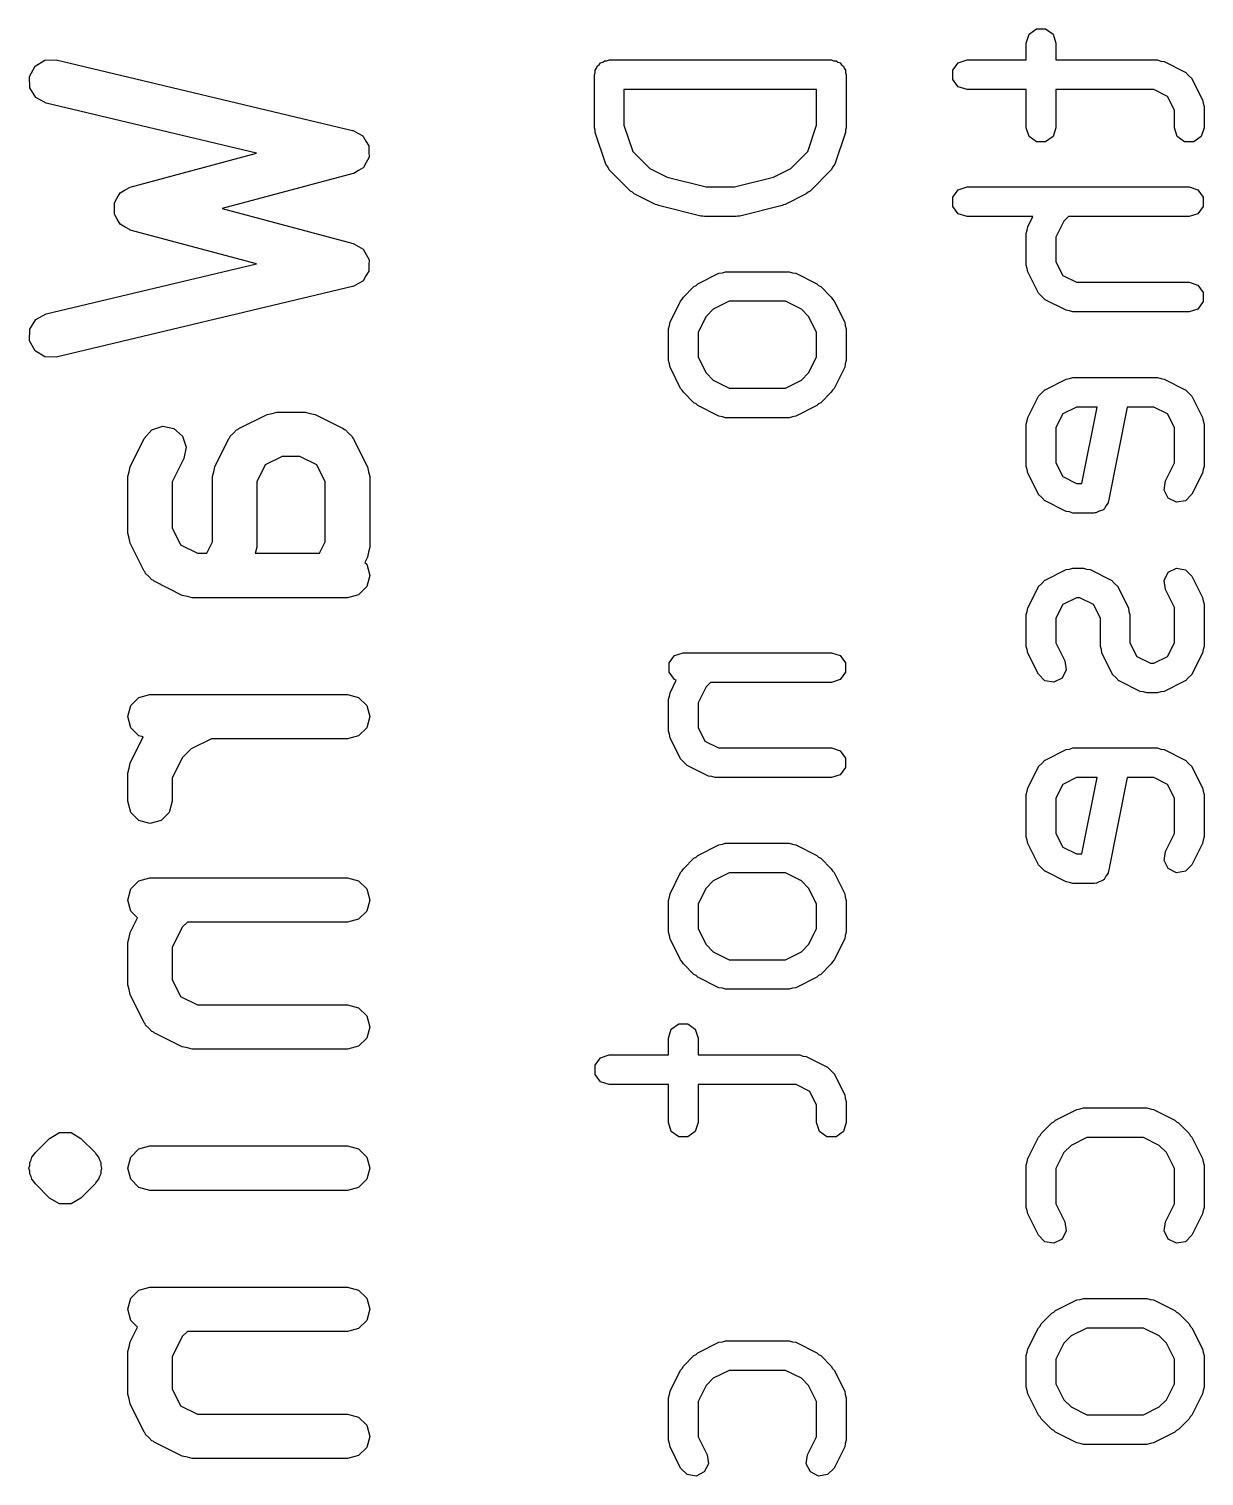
# Model space of a CAD drawing. Extents: x 0.08 to 3.92, y 0.14 to 2.92.
# Drawn here: x 3.1793 to 3.4916, y 2.155 to 2.5395 of the extents above; entities that cross this region are included whole.
import ezdxf

# ---------------------------------------------------------------- set-up
doc = ezdxf.new("R2010")
doc.units = 0
doc.header["$MEASUREMENT"] = 0
doc.layers.add('BLACK', color=7, linetype='CONTINUOUS')

msp = doc.modelspace()

# ---------------------------------------------------------------- linework, layer by layer
at = {"layer": 'BLACK', "linetype": 'CONTINUOUS'}
for p, q in [((3.44433, 2.53571), (3.44509, 2.53803)), ((3.44509, 2.53803), (3.44705, 2.53946)), ((3.44705, 2.53946), (3.44949, 2.53946)), ((3.44949, 2.53946), (3.45146, 2.53803)), ((3.45146, 2.53803), (3.45221, 2.53571)), ((3.44433, 2.53121), (3.44433, 2.53571)), ((3.45221, 2.53571), (3.45221, 2.53121)), ((3.18094, 2.52955), (3.18354, 2.53116)), ((3.18354, 2.53116), (3.18659, 2.53124)), ((3.18659, 2.53124), (3.26533, 2.51249)), ((3.33032, 2.52959), (3.33083, 2.52996)), ((3.33083, 2.52996), (3.33119, 2.53046)), ((3.33119, 2.53046), (3.33179, 2.53066)), ((3.33179, 2.53066), (3.33229, 2.53102)), ((3.33229, 2.53102), (3.33291, 2.53102)), ((3.33291, 2.53102), (3.33351, 2.53121)), ((3.33351, 2.53121), (3.39256, 2.53121)), ((3.39256, 2.53121), (3.39315, 2.53102)), ((3.39315, 2.53102), (3.39378, 2.53102)), ((3.39378, 2.53102), (3.39428, 2.53066)), ((3.39428, 2.53066), (3.39488, 2.53046)), ((3.39488, 2.53046), (3.39524, 2.52996)), ((3.39524, 2.52996), (3.39575, 2.52959)), ((3.42484, 2.52849), (3.42627, 2.53046)), ((3.42627, 2.53046), (3.42859, 2.53121)), ((3.42859, 2.53121), (3.44433, 2.53121)), ((3.45221, 2.53121), (3.4792, 2.53121)), ((3.4792, 2.53121), (3.48007, 2.53093)), ((3.48007, 2.53093), (3.48096, 2.5308)), ((3.48096, 2.5308), (3.48659, 2.52799)), ((3.17948, 2.52686), (3.18094, 2.52955)), ((3.17957, 2.52381), (3.17948, 2.52686)), ((3.32957, 2.52728), (3.32976, 2.52787)), ((3.32957, 2.51322), (3.32957, 2.52728)), ((3.32976, 2.52849), (3.33013, 2.529)), ((3.32976, 2.52787), (3.32976, 2.52849)), ((3.33013, 2.529), (3.33032, 2.52959)), ((3.39575, 2.52959), (3.39594, 2.529)), ((3.39594, 2.529), (3.39631, 2.52849)), ((3.39631, 2.52849), (3.39631, 2.52787)), ((3.39631, 2.52787), (3.3965, 2.52728)), ((3.3965, 2.52728), (3.3965, 2.51322)), ((3.42484, 2.52606), (3.42484, 2.52849)), ((3.42627, 2.52409), (3.42484, 2.52606)), ((3.48659, 2.52799), (3.48661, 2.52797)), ((3.48661, 2.52797), (3.48664, 2.52796)), ((3.48664, 2.52796), (3.48748, 2.52711)), ((3.48748, 2.52711), (3.48832, 2.52628)), ((3.48832, 2.52628), (3.48833, 2.52625)), ((3.48833, 2.52625), (3.48835, 2.52623)), ((3.48835, 2.52623), (3.49116, 2.5206)), ((3.18117, 2.52121), (3.17957, 2.52381)), ((3.33744, 2.52334), (3.33744, 2.51386)), ((3.38862, 2.52334), (3.33744, 2.52334)), ((3.38862, 2.51386), (3.38862, 2.52334)), ((3.42859, 2.52334), (3.42627, 2.52409)), ((3.44433, 2.52334), (3.42859, 2.52334)), ((3.44433, 2.51322), (3.44433, 2.52334)), ((3.47827, 2.52334), (3.45221, 2.52334)), ((3.45221, 2.52334), (3.45221, 2.51322)), ((3.48189, 2.52153), (3.47827, 2.52334)), ((3.18386, 2.51975), (3.18117, 2.52121)), ((3.23983, 2.50643), (3.18386, 2.51975)), ((3.4837, 2.51791), (3.48189, 2.52153)), ((3.49116, 2.5206), (3.4913, 2.5197)), ((3.4913, 2.5197), (3.49158, 2.51884)), ((3.49158, 2.51884), (3.49158, 2.51322)), ((3.4837, 2.51322), (3.4837, 2.51791)), ((3.26533, 2.51249), (3.26541, 2.51245)), ((3.26541, 2.51245), (3.2655, 2.51245)), ((3.2655, 2.51245), (3.26675, 2.51173)), ((3.26675, 2.51173), (3.26802, 2.51104)), ((3.26802, 2.51104), (3.26807, 2.51096)), ((3.26807, 2.51096), (3.26815, 2.51092)), ((3.26815, 2.51092), (3.26887, 2.50967)), ((3.32977, 2.51261), (3.32957, 2.51322)), ((3.32977, 2.51197), (3.32977, 2.51261)), ((3.33258, 2.50354), (3.32977, 2.51197)), ((3.33744, 2.51386), (3.33976, 2.50691)), ((3.38631, 2.50691), (3.38862, 2.51386)), ((3.3963, 2.51197), (3.39348, 2.50354)), ((3.3965, 2.51322), (3.3963, 2.51261)), ((3.3963, 2.51261), (3.3963, 2.51197)), ((3.44509, 2.5109), (3.44433, 2.51322)), ((3.44705, 2.50947), (3.44509, 2.5109)), ((3.45146, 2.5109), (3.44949, 2.50947)), ((3.45221, 2.51322), (3.45146, 2.5109)), ((3.48446, 2.5109), (3.4837, 2.51322)), ((3.48642, 2.50947), (3.48446, 2.5109)), ((3.49083, 2.5109), (3.48886, 2.50947)), ((3.49158, 2.51322), (3.49083, 2.5109)), ((3.26887, 2.50967), (3.26963, 2.50844)), ((3.26963, 2.50844), (3.26963, 2.50835)), ((3.26963, 2.50835), (3.26967, 2.50827)), ((3.26967, 2.50827), (3.26967, 2.50683)), ((3.26967, 2.50683), (3.26971, 2.50538)), ((3.33976, 2.50691), (3.34428, 2.50239)), ((3.38179, 2.50239), (3.38631, 2.50691)), ((3.44949, 2.50947), (3.44705, 2.50947)), ((3.48886, 2.50947), (3.48642, 2.50947)), ((3.2062, 2.49746), (3.23983, 2.50643)), ((3.26895, 2.50396), (3.26826, 2.50269)), ((3.26967, 2.50521), (3.26895, 2.50396)), ((3.26971, 2.50538), (3.26967, 2.5053)), ((3.26967, 2.5053), (3.26967, 2.50521)), ((3.33312, 2.50281), (3.33258, 2.50354)), ((3.39348, 2.50354), (3.39295, 2.50281)), ((3.26549, 2.50104), (3.23064, 2.49175)), ((3.26557, 2.50109), (3.26549, 2.50104)), ((3.26565, 2.50109), (3.26557, 2.50109)), ((3.26689, 2.50185), (3.26565, 2.50109)), ((3.26814, 2.50257), (3.26689, 2.50185)), ((3.26818, 2.50265), (3.26814, 2.50257)), ((3.26826, 2.50269), (3.26818, 2.50265)), ((3.33353, 2.502), (3.33312, 2.50281)), ((3.33916, 2.49637), (3.33353, 2.502)), ((3.34428, 2.50239), (3.34894, 2.50006)), ((3.34894, 2.50006), (3.3593, 2.49747)), ((3.36677, 2.49747), (3.37713, 2.50006)), ((3.37713, 2.50006), (3.38179, 2.50239)), ((3.39253, 2.502), (3.38691, 2.49637)), ((3.39295, 2.50281), (3.39253, 2.502)), ((3.20278, 2.4946), (3.20354, 2.49592)), ((3.20354, 2.49592), (3.20355, 2.49593)), ((3.20355, 2.49593), (3.20487, 2.49669)), ((3.20355, 2.49593), (3.20355, 2.49593)), ((3.20487, 2.49669), (3.20619, 2.49745)), ((3.20619, 2.49745), (3.2062, 2.49745)), ((3.2062, 2.49745), (3.2062, 2.49746)), ((3.33973, 2.49608), (3.33916, 2.49637)), ((3.34018, 2.49564), (3.33973, 2.49608)), ((3.34581, 2.49282), (3.34018, 2.49564)), ((3.3593, 2.49747), (3.36677, 2.49747)), ((3.38589, 2.49564), (3.38026, 2.49282)), ((3.38634, 2.49608), (3.38589, 2.49564)), ((3.38691, 2.49637), (3.38634, 2.49608)), ((3.42484, 2.49475), (3.42627, 2.49672)), ((3.42627, 2.49672), (3.42859, 2.49747)), ((3.42859, 2.49747), (3.48764, 2.49747)), ((3.48764, 2.49747), (3.48995, 2.49672)), ((3.48995, 2.49672), (3.49138, 2.49475)), ((3.20202, 2.49329), (3.20278, 2.4946)), ((3.20202, 2.49328), (3.20202, 2.49329)), ((3.20202, 2.49327), (3.20202, 2.49328)), ((3.20202, 2.49174), (3.20202, 2.49327)), ((3.20202, 2.49023), (3.20202, 2.49174)), ((3.23064, 2.49175), (3.26549, 2.48246)), ((3.34624, 2.49276), (3.34581, 2.49282)), ((3.34661, 2.49252), (3.34624, 2.49276)), ((3.35786, 2.48971), (3.34661, 2.49252)), ((3.37946, 2.49252), (3.36821, 2.48971)), ((3.37983, 2.49276), (3.37946, 2.49252)), ((3.38026, 2.49282), (3.37983, 2.49276)), ((3.42484, 2.49232), (3.42484, 2.49475)), ((3.42627, 2.49035), (3.42484, 2.49232)), ((3.49138, 2.49232), (3.48995, 2.49035)), ((3.49138, 2.49475), (3.49138, 2.49232)), ((3.20202, 2.49022), (3.20202, 2.49023)), ((3.20279, 2.48889), (3.20202, 2.49022)), ((3.20202, 2.49022), (3.20202, 2.49022)), ((3.20354, 2.48758), (3.20279, 2.48889)), ((3.20355, 2.48758), (3.20354, 2.48758)), ((3.20355, 2.48757), (3.20355, 2.48758)), ((3.20487, 2.48681), (3.20355, 2.48757)), ((3.35835, 2.48975), (3.35786, 2.48971)), ((3.35882, 2.4896), (3.35835, 2.48975)), ((3.36725, 2.4896), (3.35882, 2.4896)), ((3.36772, 2.48975), (3.36725, 2.4896)), ((3.36821, 2.48971), (3.36772, 2.48975)), ((3.42859, 2.4896), (3.42627, 2.49035)), ((3.44612, 2.4896), (3.42859, 2.4896)), ((3.44475, 2.48686), (3.44612, 2.4896)), ((3.45432, 2.48839), (3.45221, 2.48417)), ((3.45553, 2.4896), (3.45432, 2.48839)), ((3.48764, 2.4896), (3.45553, 2.4896)), ((3.48995, 2.49035), (3.48764, 2.4896)), ((3.20619, 2.48605), (3.20487, 2.48681)), ((3.2062, 2.48605), (3.20619, 2.48605)), ((3.2062, 2.48604), (3.2062, 2.48605)), ((3.23983, 2.47708), (3.2062, 2.48604)), ((3.44433, 2.4851), (3.44461, 2.48596)), ((3.44433, 2.47666), (3.44433, 2.4851)), ((3.44461, 2.48596), (3.44475, 2.48686)), ((3.45221, 2.48417), (3.45221, 2.47759)), ((3.26549, 2.48246), (3.26557, 2.48241)), ((3.26557, 2.48241), (3.26565, 2.48241)), ((3.26565, 2.48241), (3.26689, 2.48165)), ((3.26689, 2.48165), (3.26814, 2.48093)), ((3.26814, 2.48093), (3.26818, 2.48086)), ((3.26818, 2.48086), (3.26826, 2.48081)), ((3.26826, 2.48081), (3.26895, 2.47954)), ((3.18386, 2.46375), (3.23983, 2.47708)), ((3.26895, 2.47954), (3.26967, 2.47829)), ((3.26967, 2.47829), (3.26967, 2.4782)), ((3.26967, 2.4782), (3.26971, 2.47812)), ((3.26971, 2.47812), (3.26967, 2.47668)), ((3.26967, 2.47668), (3.26967, 2.47523)), ((3.44461, 2.4758), (3.44433, 2.47666)), ((3.45221, 2.47759), (3.45402, 2.47397)), ((3.26802, 2.47246), (3.26675, 2.47177)), ((3.26807, 2.47254), (3.26802, 2.47246)), ((3.26815, 2.47258), (3.26807, 2.47254)), ((3.26887, 2.47383), (3.26815, 2.47258)), ((3.26963, 2.47507), (3.26887, 2.47383)), ((3.26967, 2.47523), (3.26963, 2.47515)), ((3.26963, 2.47515), (3.26963, 2.47507)), ((3.35706, 2.47174), (3.36268, 2.47456)), ((3.36268, 2.47456), (3.36358, 2.47469)), ((3.36358, 2.47469), (3.36444, 2.47497)), ((3.36444, 2.47497), (3.38131, 2.47497)), ((3.38131, 2.47497), (3.38218, 2.47469)), ((3.38218, 2.47469), (3.38307, 2.47456)), ((3.38307, 2.47456), (3.3887, 2.47174)), ((3.44475, 2.4749), (3.44461, 2.4758)), ((3.44756, 2.46927), (3.44475, 2.4749)), ((3.45402, 2.47397), (3.45764, 2.47216)), ((3.45764, 2.47216), (3.48764, 2.47216)), ((3.48764, 2.47216), (3.48995, 2.47141)), ((3.26533, 2.47101), (3.18659, 2.45226)), ((3.26541, 2.47105), (3.26533, 2.47101)), ((3.2655, 2.47105), (3.26541, 2.47105)), ((3.26675, 2.47177), (3.2655, 2.47105)), ((3.35322, 2.46819), (3.35603, 2.47101)), ((3.35603, 2.47101), (3.3566, 2.4713)), ((3.3566, 2.4713), (3.35706, 2.47174)), ((3.3887, 2.47174), (3.38915, 2.4713)), ((3.38915, 2.4713), (3.38972, 2.47101)), ((3.38972, 2.47101), (3.39253, 2.46819)), ((3.44758, 2.46925), (3.44756, 2.46927)), ((3.44759, 2.46922), (3.44758, 2.46925)), ((3.44843, 2.46839), (3.44759, 2.46922)), ((3.44927, 2.46754), (3.44843, 2.46839)), ((3.48995, 2.47141), (3.49138, 2.46944)), ((3.49138, 2.46944), (3.49138, 2.46701)), ((3.34967, 2.46155), (3.35248, 2.46717)), ((3.35248, 2.46717), (3.35293, 2.46763)), ((3.35293, 2.46763), (3.35322, 2.46819)), ((3.36115, 2.46499), (3.35924, 2.46308)), ((3.36537, 2.4671), (3.36115, 2.46499)), ((3.38038, 2.4671), (3.36537, 2.4671)), ((3.38461, 2.46499), (3.38038, 2.4671)), ((3.38651, 2.46308), (3.38461, 2.46499)), ((3.39253, 2.46819), (3.39282, 2.46763)), ((3.39282, 2.46763), (3.39327, 2.46717)), ((3.39327, 2.46717), (3.39608, 2.46155)), ((3.4493, 2.46754), (3.44927, 2.46754)), ((3.44932, 2.46751), (3.4493, 2.46754)), ((3.45495, 2.4647), (3.44932, 2.46751)), ((3.45584, 2.46457), (3.45495, 2.4647)), ((3.45671, 2.46429), (3.45584, 2.46457)), ((3.48995, 2.46504), (3.48764, 2.46429)), ((3.49138, 2.46701), (3.48995, 2.46504)), ((3.17957, 2.45969), (3.18117, 2.4623)), ((3.18117, 2.4623), (3.18386, 2.46375)), ((3.34925, 2.45979), (3.34954, 2.46065)), ((3.34954, 2.46065), (3.34967, 2.46155)), ((3.35924, 2.46308), (3.35713, 2.45886)), ((3.38862, 2.45886), (3.38651, 2.46308)), ((3.39608, 2.46155), (3.39622, 2.46065)), ((3.39622, 2.46065), (3.3965, 2.45979)), ((3.48764, 2.46429), (3.45671, 2.46429)), ((3.17948, 2.45664), (3.17957, 2.45969)), ((3.34925, 2.45135), (3.34925, 2.45979)), ((3.35713, 2.45886), (3.35713, 2.45228)), ((3.38862, 2.45228), (3.38862, 2.45886)), ((3.3965, 2.45979), (3.3965, 2.45135)), ((3.18094, 2.45395), (3.17948, 2.45664)), ((3.18354, 2.45235), (3.18094, 2.45395)), ((3.18659, 2.45226), (3.18354, 2.45235)), ((3.34954, 2.45049), (3.34925, 2.45135)), ((3.34967, 2.44959), (3.34954, 2.45049)), ((3.35248, 2.44396), (3.34967, 2.44959)), ((3.35713, 2.45228), (3.35924, 2.44806)), ((3.38651, 2.44806), (3.38862, 2.45228)), ((3.39608, 2.44959), (3.39327, 2.44396)), ((3.39622, 2.45049), (3.39608, 2.44959)), ((3.3965, 2.45135), (3.39622, 2.45049)), ((3.35924, 2.44806), (3.36115, 2.44615)), ((3.36115, 2.44615), (3.36537, 2.44404)), ((3.38038, 2.44404), (3.38461, 2.44615)), ((3.38461, 2.44615), (3.38651, 2.44806)), ((3.44932, 2.44362), (3.45495, 2.44643)), ((3.45495, 2.44643), (3.45584, 2.44657)), ((3.45584, 2.44657), (3.45671, 2.44685)), ((3.45671, 2.44685), (3.4792, 2.44685)), ((3.4792, 2.44685), (3.48007, 2.44657)), ((3.48007, 2.44657), (3.48096, 2.44643)), ((3.48096, 2.44643), (3.48659, 2.44362)), ((3.35293, 2.44351), (3.35248, 2.44396)), ((3.35322, 2.44294), (3.35293, 2.44351)), ((3.35603, 2.44013), (3.35322, 2.44294)), ((3.36537, 2.44404), (3.38038, 2.44404)), ((3.39253, 2.44294), (3.38972, 2.44013)), ((3.39282, 2.44351), (3.39253, 2.44294)), ((3.39327, 2.44396), (3.39282, 2.44351)), ((3.44475, 2.43624), (3.44756, 2.44186)), ((3.44756, 2.44186), (3.44758, 2.44188)), ((3.44758, 2.44188), (3.44759, 2.44192)), ((3.44759, 2.44192), (3.44843, 2.44275)), ((3.44843, 2.44275), (3.44927, 2.4436)), ((3.44927, 2.4436), (3.4493, 2.4436)), ((3.4493, 2.4436), (3.44932, 2.44362)), ((3.48659, 2.44362), (3.48661, 2.4436)), ((3.48661, 2.4436), (3.48664, 2.4436)), ((3.48664, 2.4436), (3.48748, 2.44275)), ((3.48748, 2.44275), (3.48832, 2.44192)), ((3.48832, 2.44192), (3.48833, 2.44188)), ((3.48833, 2.44188), (3.48835, 2.44186)), ((3.48835, 2.44186), (3.49116, 2.43624)), ((3.24391, 2.43731), (3.24522, 2.43766)), ((3.24522, 2.43766), (3.25272, 2.43766)), ((3.25272, 2.43766), (3.25403, 2.43731)), ((3.3566, 2.43984), (3.35603, 2.44013)), ((3.35706, 2.43939), (3.3566, 2.43984)), ((3.36268, 2.43658), (3.35706, 2.43939)), ((3.3887, 2.43939), (3.38307, 2.43658)), ((3.38915, 2.43984), (3.3887, 2.43939)), ((3.38972, 2.44013), (3.38915, 2.43984)), ((3.45764, 2.43898), (3.45402, 2.43717)), ((3.46315, 2.43898), (3.45764, 2.43898)), ((3.4591, 2.41873), (3.46315, 2.43898)), ((3.47118, 2.43898), (3.46619, 2.41402)), ((3.47827, 2.43898), (3.47118, 2.43898)), ((3.48189, 2.43717), (3.47827, 2.43898)), ((3.21197, 2.43294), (3.21487, 2.4339)), ((3.21487, 2.4339), (3.21786, 2.43329)), ((3.23508, 2.43329), (3.24258, 2.43704)), ((3.24258, 2.43704), (3.24391, 2.43731)), ((3.25403, 2.43731), (3.25536, 2.43704)), ((3.25536, 2.43704), (3.26286, 2.43329)), ((3.36358, 2.43644), (3.36268, 2.43658)), ((3.36444, 2.43616), (3.36358, 2.43644)), ((3.38131, 2.43616), (3.36444, 2.43616)), ((3.38218, 2.43644), (3.38131, 2.43616)), ((3.38307, 2.43658), (3.38218, 2.43644)), ((3.44433, 2.43448), (3.44461, 2.43534)), ((3.44433, 2.42323), (3.44433, 2.43448)), ((3.44461, 2.43534), (3.44475, 2.43624)), ((3.45402, 2.43717), (3.45221, 2.43355)), ((3.4837, 2.43355), (3.48189, 2.43717)), ((3.49116, 2.43624), (3.4913, 2.43534)), ((3.4913, 2.43534), (3.49158, 2.43448)), ((3.49158, 2.43448), (3.49158, 2.42323)), ((3.20619, 2.42315), (3.20994, 2.43065)), ((3.20994, 2.43065), (3.21197, 2.43294)), ((3.21786, 2.43329), (3.22015, 2.43126)), ((3.22015, 2.43126), (3.22112, 2.42836)), ((3.22869, 2.42315), (3.23244, 2.43065)), ((3.23244, 2.43065), (3.23268, 2.43092)), ((3.23268, 2.43092), (3.23279, 2.43126)), ((3.23279, 2.43126), (3.23368, 2.43205)), ((3.23368, 2.43205), (3.23447, 2.43294)), ((3.23447, 2.43294), (3.23481, 2.43305)), ((3.23481, 2.43305), (3.23508, 2.43329)), ((3.26286, 2.43329), (3.26313, 2.43305)), ((3.26313, 2.43305), (3.26347, 2.43294)), ((3.26347, 2.43294), (3.26426, 2.43205)), ((3.26426, 2.43205), (3.26515, 2.43126)), ((3.26515, 2.43126), (3.26526, 2.43092)), ((3.26526, 2.43092), (3.2655, 2.43065)), ((3.2655, 2.43065), (3.26925, 2.42315)), ((3.45221, 2.43355), (3.45221, 2.42416)), ((3.4837, 2.42416), (3.4837, 2.43355)), ((3.22112, 2.42836), (3.22051, 2.42537)), ((3.20592, 2.42182), (3.20619, 2.42315)), ((3.22051, 2.42537), (3.21738, 2.41912)), ((3.22842, 2.42182), (3.22869, 2.42315)), ((3.24212, 2.42361), (3.23988, 2.41912)), ((3.24661, 2.42585), (3.24212, 2.42361)), ((3.25132, 2.42585), (3.24661, 2.42585)), ((3.25582, 2.42361), (3.25132, 2.42585)), ((3.25806, 2.41912), (3.25582, 2.42361)), ((3.26925, 2.42315), (3.26952, 2.42182)), ((3.44461, 2.42237), (3.44433, 2.42323)), ((3.44475, 2.42147), (3.44461, 2.42237)), ((3.45221, 2.42416), (3.45402, 2.42054)), ((3.48131, 2.41936), (3.4837, 2.42416)), ((3.4913, 2.42237), (3.49116, 2.42147)), ((3.49158, 2.42323), (3.4913, 2.42237)), ((3.20557, 2.42051), (3.20592, 2.42182)), ((3.20557, 2.40551), (3.20557, 2.42051)), ((3.21738, 2.41912), (3.21738, 2.40691)), ((3.22807, 2.42051), (3.22842, 2.42182)), ((3.22807, 2.40316), (3.22807, 2.42051)), ((3.23988, 2.41912), (3.23988, 2.40176)), ((3.25806, 2.40316), (3.25806, 2.41912)), ((3.26952, 2.42182), (3.26987, 2.42051)), ((3.26987, 2.42051), (3.26987, 2.40176)), ((3.44756, 2.41584), (3.44475, 2.42147)), ((3.45402, 2.42054), (3.45764, 2.41873)), ((3.45764, 2.41873), (3.4591, 2.41873)), ((3.48094, 2.41696), (3.48131, 2.41936)), ((3.49116, 2.42147), (3.48835, 2.41584)), ((3.44758, 2.41582), (3.44756, 2.41584)), ((3.44759, 2.41579), (3.44758, 2.41582)), ((3.44843, 2.41496), (3.44759, 2.41579)), ((3.44927, 2.41411), (3.44843, 2.41496)), ((3.48207, 2.4148), (3.48094, 2.41696)), ((3.48424, 2.41371), (3.48207, 2.4148)), ((3.48835, 2.41584), (3.48664, 2.41411)), ((3.4493, 2.4141), (3.44927, 2.41411)), ((3.44932, 2.41408), (3.4493, 2.4141)), ((3.45495, 2.41127), (3.44932, 2.41408)), ((3.45584, 2.41114), (3.45495, 2.41127)), ((3.45671, 2.41085), (3.45584, 2.41114)), ((3.46233, 2.41085), (3.45671, 2.41085)), ((3.46256, 2.41093), (3.46233, 2.41085)), ((3.46279, 2.41088), (3.46256, 2.41093)), ((3.4637, 2.4113), (3.46279, 2.41088)), ((3.46465, 2.41161), (3.4637, 2.4113)), ((3.46478, 2.4118), (3.46465, 2.41161)), ((3.465, 2.4119), (3.46478, 2.4118)), ((3.46549, 2.41277), (3.465, 2.4119)), ((3.46608, 2.41358), (3.46549, 2.41277)), ((3.46619, 2.41402), (3.46608, 2.41381)), ((3.46608, 2.41381), (3.46608, 2.41358)), ((3.48664, 2.41411), (3.48424, 2.41371)), ((3.21738, 2.40691), (3.21962, 2.40241)), ((3.20592, 2.4042), (3.20557, 2.40551)), ((3.20619, 2.40287), (3.20592, 2.4042)), ((3.22657, 2.40017), (3.22807, 2.40316)), ((3.25657, 2.40017), (3.25806, 2.40316)), ((3.20994, 2.39537), (3.20619, 2.40287)), ((3.21962, 2.40241), (3.22412, 2.40017)), ((3.22412, 2.40017), (3.22657, 2.40017)), ((3.23952, 2.40045), (3.23947, 2.40017)), ((3.23947, 2.40017), (3.25657, 2.40017)), ((3.23988, 2.40176), (3.23952, 2.40045)), ((3.26925, 2.39912), (3.26856, 2.39774)), ((3.26952, 2.40045), (3.26925, 2.39912)), ((3.26987, 2.40176), (3.26952, 2.40045)), ((3.21018, 2.3951), (3.20994, 2.39537)), ((3.26856, 2.39774), (3.26908, 2.39722)), ((3.26908, 2.39722), (3.26987, 2.39426)), ((3.44932, 2.393), (3.45495, 2.39582)), ((3.45495, 2.39582), (3.45584, 2.39595)), ((3.45584, 2.39595), (3.45671, 2.39623)), ((3.45671, 2.39623), (3.45952, 2.39623)), ((3.45952, 2.39623), (3.46038, 2.39595)), ((3.46038, 2.39595), (3.46128, 2.39582)), ((3.46128, 2.39582), (3.4669, 2.393)), ((3.48207, 2.3951), (3.48424, 2.39619)), ((3.48424, 2.39619), (3.48664, 2.39579)), ((3.48664, 2.39579), (3.48835, 2.39406)), ((3.21029, 2.39476), (3.21018, 2.3951)), ((3.21118, 2.39397), (3.21029, 2.39476)), ((3.21197, 2.39308), (3.21118, 2.39397)), ((3.21231, 2.39297), (3.21197, 2.39308)), ((3.21258, 2.39273), (3.21231, 2.39297)), ((3.22008, 2.38898), (3.21258, 2.39273)), ((3.26987, 2.39426), (3.26908, 2.39131)), ((3.44759, 2.3913), (3.44843, 2.39213)), ((3.44843, 2.39213), (3.44927, 2.39298)), ((3.44927, 2.39298), (3.4493, 2.39298)), ((3.4493, 2.39298), (3.44932, 2.393)), ((3.4669, 2.393), (3.46693, 2.39298)), ((3.46693, 2.39298), (3.46696, 2.39298)), ((3.46696, 2.39298), (3.46779, 2.39213)), ((3.46779, 2.39213), (3.46864, 2.3913)), ((3.48094, 2.39294), (3.48207, 2.3951)), ((3.48131, 2.39053), (3.48094, 2.39294)), ((3.48835, 2.39406), (3.49116, 2.38843)), ((3.22141, 2.38871), (3.22008, 2.38898)), ((3.22272, 2.38836), (3.22141, 2.38871)), ((3.26397, 2.38836), (3.22272, 2.38836)), ((3.26692, 2.38915), (3.26397, 2.38836)), ((3.26908, 2.39131), (3.26692, 2.38915)), ((3.44475, 2.38562), (3.44756, 2.39124)), ((3.44756, 2.39124), (3.44758, 2.39127)), ((3.44758, 2.39127), (3.44759, 2.3913)), ((3.45764, 2.38836), (3.45402, 2.38655)), ((3.45859, 2.38836), (3.45764, 2.38836)), ((3.46221, 2.38655), (3.45859, 2.38836)), ((3.46864, 2.3913), (3.46864, 2.39127)), ((3.46864, 2.39127), (3.46866, 2.39124)), ((3.46866, 2.39124), (3.47148, 2.38562)), ((3.4837, 2.38574), (3.48131, 2.39053)), ((3.49116, 2.38843), (3.4913, 2.38753)), ((3.44433, 2.38386), (3.44461, 2.38472)), ((3.44433, 2.37542), (3.44433, 2.38386)), ((3.44461, 2.38472), (3.44475, 2.38562)), ((3.45402, 2.38655), (3.45221, 2.38293)), ((3.46402, 2.38293), (3.46221, 2.38655)), ((3.47148, 2.38562), (3.47161, 2.38472)), ((3.47161, 2.38472), (3.47189, 2.38386)), ((3.47189, 2.38386), (3.47189, 2.37635)), ((3.4837, 2.37635), (3.4837, 2.38574)), ((3.4913, 2.38753), (3.49158, 2.38667)), ((3.49158, 2.38667), (3.49158, 2.37542)), ((3.45221, 2.38293), (3.45221, 2.37635)), ((3.46402, 2.37542), (3.46402, 2.38293)), ((3.45221, 2.37635), (3.4546, 2.37156)), ((3.47189, 2.37635), (3.4737, 2.37273)), ((3.48189, 2.37273), (3.4837, 2.37635)), ((3.34945, 2.37101), (3.35088, 2.37298)), ((3.35088, 2.37298), (3.35319, 2.37373)), ((3.35319, 2.37373), (3.39256, 2.37373)), ((3.39256, 2.37373), (3.39488, 2.37298)), ((3.39488, 2.37298), (3.39631, 2.37101)), ((3.44461, 2.37456), (3.44433, 2.37542)), ((3.44475, 2.37366), (3.44461, 2.37456)), ((3.44756, 2.36804), (3.44475, 2.37366)), ((3.4643, 2.37456), (3.46402, 2.37542)), ((3.46443, 2.37366), (3.4643, 2.37456)), ((3.46725, 2.36804), (3.46443, 2.37366)), ((3.4737, 2.37273), (3.47732, 2.37092)), ((3.47827, 2.37092), (3.48189, 2.37273)), ((3.49116, 2.37366), (3.48835, 2.36804)), ((3.4913, 2.37456), (3.49116, 2.37366)), ((3.49158, 2.37542), (3.4913, 2.37456)), ((3.34945, 2.36858), (3.34945, 2.37101)), ((3.35088, 2.36661), (3.34945, 2.36858)), ((3.39631, 2.36858), (3.39488, 2.36661)), ((3.39631, 2.37101), (3.39631, 2.36858)), ((3.45497, 2.36915), (3.45385, 2.36699)), ((3.4546, 2.37156), (3.45497, 2.36915)), ((3.47732, 2.37092), (3.47827, 2.37092)), ((3.34967, 2.36312), (3.35134, 2.36646)), ((3.35134, 2.36646), (3.35088, 2.36661)), ((3.35924, 2.36465), (3.35713, 2.36043)), ((3.36045, 2.36586), (3.35924, 2.36465)), ((3.39256, 2.36586), (3.36045, 2.36586)), ((3.39488, 2.36661), (3.39256, 2.36586)), ((3.44927, 2.3663), (3.44756, 2.36804)), ((3.45167, 2.3659), (3.44927, 2.3663)), ((3.45385, 2.36699), (3.45167, 2.3659)), ((3.46727, 2.36801), (3.46725, 2.36804)), ((3.46727, 2.36798), (3.46727, 2.36801)), ((3.46812, 2.36715), (3.46727, 2.36798)), ((3.46895, 2.3663), (3.46812, 2.36715)), ((3.46898, 2.3663), (3.46895, 2.3663)), ((3.46901, 2.36628), (3.46898, 2.3663)), ((3.47463, 2.36346), (3.46901, 2.36628)), ((3.48659, 2.36628), (3.48096, 2.36346)), ((3.48661, 2.3663), (3.48659, 2.36628)), ((3.48664, 2.3663), (3.48661, 2.3663)), ((3.48748, 2.36715), (3.48664, 2.3663)), ((3.48832, 2.36798), (3.48748, 2.36715)), ((3.48833, 2.36801), (3.48832, 2.36798)), ((3.48835, 2.36804), (3.48833, 2.36801)), ((3.20636, 2.35972), (3.20852, 2.36188)), ((3.20852, 2.36188), (3.21147, 2.36267)), ((3.21147, 2.36267), (3.26397, 2.36267)), ((3.26397, 2.36267), (3.26692, 2.36188)), ((3.26692, 2.36188), (3.26908, 2.35972)), ((3.34925, 2.36136), (3.34954, 2.36222)), ((3.34925, 2.35292), (3.34925, 2.36136)), ((3.34954, 2.36222), (3.34967, 2.36312)), ((3.47553, 2.36333), (3.47463, 2.36346)), ((3.47639, 2.36305), (3.47553, 2.36333)), ((3.4792, 2.36305), (3.47639, 2.36305)), ((3.48007, 2.36333), (3.4792, 2.36305)), ((3.48096, 2.36346), (3.48007, 2.36333)), ((3.20557, 2.35677), (3.20636, 2.35972)), ((3.26908, 2.35972), (3.26987, 2.35677)), ((3.35713, 2.36043), (3.35713, 2.35385)), ((3.20636, 2.35382), (3.20557, 2.35677)), ((3.20852, 2.35165), (3.20636, 2.35382)), ((3.26908, 2.35382), (3.26692, 2.35165)), ((3.26987, 2.35677), (3.26908, 2.35382)), ((3.35713, 2.35385), (3.35894, 2.35023)), ((3.20619, 2.34441), (3.20966, 2.35135)), ((3.20966, 2.35135), (3.20852, 2.35165)), ((3.22787, 2.35086), (3.22247, 2.34816)), ((3.26397, 2.35086), (3.22787, 2.35086)), ((3.26692, 2.35165), (3.26397, 2.35086)), ((3.34954, 2.35206), (3.34925, 2.35292)), ((3.34967, 2.35116), (3.34954, 2.35206)), ((3.35248, 2.34554), (3.34967, 2.35116)), ((3.35894, 2.35023), (3.36256, 2.34843)), ((3.22008, 2.34577), (3.21738, 2.34038)), ((3.22247, 2.34816), (3.22008, 2.34577)), ((3.3525, 2.34552), (3.35248, 2.34554)), ((3.35251, 2.34549), (3.3525, 2.34552)), ((3.35336, 2.34465), (3.35251, 2.34549)), ((3.36256, 2.34843), (3.39256, 2.34843)), ((3.39256, 2.34843), (3.39488, 2.34767)), ((3.39488, 2.34767), (3.39631, 2.3457)), ((3.39631, 2.3457), (3.39631, 2.34327)), ((3.44932, 2.3452), (3.45495, 2.34801)), ((3.45495, 2.34801), (3.45584, 2.34814)), ((3.45584, 2.34814), (3.45671, 2.34843)), ((3.45671, 2.34843), (3.4792, 2.34843)), ((3.4792, 2.34843), (3.48007, 2.34814)), ((3.48007, 2.34814), (3.48096, 2.34801)), ((3.48096, 2.34801), (3.48659, 2.3452)), ((3.20557, 2.34177), (3.20592, 2.34308)), ((3.20557, 2.33427), (3.20557, 2.34177)), ((3.20592, 2.34308), (3.20619, 2.34441)), ((3.35419, 2.34381), (3.35336, 2.34465)), ((3.35422, 2.3438), (3.35419, 2.34381)), ((3.35424, 2.34378), (3.35422, 2.3438)), ((3.35987, 2.34097), (3.35424, 2.34378)), ((3.39631, 2.34327), (3.39488, 2.3413)), ((3.44475, 2.33781), (3.44756, 2.34344)), ((3.44756, 2.34344), (3.44758, 2.34346)), ((3.44758, 2.34346), (3.44759, 2.34349)), ((3.44759, 2.34349), (3.44843, 2.34432)), ((3.44843, 2.34432), (3.44927, 2.34517)), ((3.44927, 2.34517), (3.4493, 2.34518)), ((3.4493, 2.34518), (3.44932, 2.3452)), ((3.48659, 2.3452), (3.48661, 2.34518)), ((3.48661, 2.34518), (3.48664, 2.34517)), ((3.48664, 2.34517), (3.48748, 2.34432)), ((3.48748, 2.34432), (3.48832, 2.34349)), ((3.48832, 2.34349), (3.48833, 2.34346)), ((3.48833, 2.34346), (3.48835, 2.34344)), ((3.48835, 2.34344), (3.49116, 2.33781)), ((3.21738, 2.34038), (3.21738, 2.33427)), ((3.36077, 2.34083), (3.35987, 2.34097)), ((3.36163, 2.34055), (3.36077, 2.34083)), ((3.39256, 2.34055), (3.36163, 2.34055)), ((3.39488, 2.3413), (3.39256, 2.34055)), ((3.44461, 2.33691), (3.44475, 2.33781)), ((3.45402, 2.33874), (3.45221, 2.33512)), ((3.45764, 2.34055), (3.45402, 2.33874)), ((3.46315, 2.34055), (3.45764, 2.34055)), ((3.4591, 2.3203), (3.46315, 2.34055)), ((3.47118, 2.34055), (3.46619, 2.31559)), ((3.47827, 2.34055), (3.47118, 2.34055)), ((3.48189, 2.33874), (3.47827, 2.34055)), ((3.4837, 2.33512), (3.48189, 2.33874)), ((3.49116, 2.33781), (3.4913, 2.33691)), ((3.20636, 2.33132), (3.20557, 2.33427)), ((3.21738, 2.33427), (3.21659, 2.33132)), ((3.44433, 2.33605), (3.44461, 2.33691)), ((3.44433, 2.3248), (3.44433, 2.33605)), ((3.45221, 2.33512), (3.45221, 2.32573)), ((3.4837, 2.32573), (3.4837, 2.33512)), ((3.4913, 2.33691), (3.49158, 2.33605)), ((3.49158, 2.33605), (3.49158, 2.3248)), ((3.20852, 2.32916), (3.20636, 2.33132)), ((3.21659, 2.33132), (3.21443, 2.32916)), ((3.21147, 2.32837), (3.20852, 2.32916)), ((3.21443, 2.32916), (3.21147, 2.32837)), ((3.35706, 2.31989), (3.36268, 2.3227)), ((3.36268, 2.3227), (3.36358, 2.32284)), ((3.36358, 2.32284), (3.36444, 2.32312)), ((3.36444, 2.32312), (3.38131, 2.32312)), ((3.38131, 2.32312), (3.38218, 2.32284)), ((3.38218, 2.32284), (3.38307, 2.3227)), ((3.38307, 2.3227), (3.3887, 2.31989)), ((3.44461, 2.32394), (3.44433, 2.3248)), ((3.44475, 2.32304), (3.44461, 2.32394)), ((3.44756, 2.31742), (3.44475, 2.32304)), ((3.45221, 2.32573), (3.45402, 2.32211)), ((3.48131, 2.32094), (3.4837, 2.32573)), ((3.49116, 2.32304), (3.48835, 2.31742)), ((3.4913, 2.32394), (3.49116, 2.32304)), ((3.49158, 2.3248), (3.4913, 2.32394)), ((3.35322, 2.31634), (3.35603, 2.31915)), ((3.35603, 2.31915), (3.3566, 2.31944)), ((3.3566, 2.31944), (3.35706, 2.31989)), ((3.3887, 2.31989), (3.38915, 2.31944)), ((3.38915, 2.31944), (3.38972, 2.31915)), ((3.38972, 2.31915), (3.39253, 2.31634)), ((3.45402, 2.32211), (3.45764, 2.3203)), ((3.45764, 2.3203), (3.4591, 2.3203)), ((3.48094, 2.31853), (3.48131, 2.32094)), ((3.48207, 2.31637), (3.48094, 2.31853)), ((3.34967, 2.30969), (3.35248, 2.31532)), ((3.35248, 2.31532), (3.35293, 2.31577)), ((3.35293, 2.31577), (3.35322, 2.31634)), ((3.36537, 2.31524), (3.36115, 2.31313)), ((3.38038, 2.31524), (3.36537, 2.31524)), ((3.38461, 2.31313), (3.38038, 2.31524)), ((3.39253, 2.31634), (3.39282, 2.31577)), ((3.39282, 2.31577), (3.39327, 2.31532)), ((3.39327, 2.31532), (3.39608, 2.30969)), ((3.44758, 2.3174), (3.44756, 2.31742)), ((3.44759, 2.31736), (3.44758, 2.3174)), ((3.44843, 2.31653), (3.44759, 2.31736)), ((3.44927, 2.31568), (3.44843, 2.31653)), ((3.4493, 2.31568), (3.44927, 2.31568)), ((3.44932, 2.31566), (3.4493, 2.31568)), ((3.45495, 2.31285), (3.44932, 2.31566)), ((3.46608, 2.31515), (3.46549, 2.31434)), ((3.46619, 2.31559), (3.46608, 2.31539)), ((3.46608, 2.31539), (3.46608, 2.31515)), ((3.48424, 2.31529), (3.48207, 2.31637)), ((3.48664, 2.31568), (3.48424, 2.31529)), ((3.48835, 2.31742), (3.48664, 2.31568)), ((3.20557, 2.30802), (3.20636, 2.31098)), ((3.20636, 2.31098), (3.20852, 2.31314)), ((3.20852, 2.31314), (3.21147, 2.31393)), ((3.21147, 2.31393), (3.26397, 2.31393)), ((3.26397, 2.31393), (3.26692, 2.31314)), ((3.26692, 2.31314), (3.26908, 2.31098)), ((3.26908, 2.31098), (3.26987, 2.30802)), ((3.35924, 2.31122), (3.35713, 2.307)), ((3.36115, 2.31313), (3.35924, 2.31122)), ((3.38651, 2.31122), (3.38461, 2.31313)), ((3.38862, 2.307), (3.38651, 2.31122)), ((3.45584, 2.31271), (3.45495, 2.31285)), ((3.45671, 2.31243), (3.45584, 2.31271)), ((3.46233, 2.31243), (3.45671, 2.31243)), ((3.46256, 2.3125), (3.46233, 2.31243)), ((3.46279, 2.31246), (3.46256, 2.3125)), ((3.4637, 2.31287), (3.46279, 2.31246)), ((3.46465, 2.31318), (3.4637, 2.31287)), ((3.46478, 2.31337), (3.46465, 2.31318)), ((3.465, 2.31347), (3.46478, 2.31337)), ((3.46549, 2.31434), (3.465, 2.31347)), ((3.20636, 2.30507), (3.20557, 2.30802)), ((3.26987, 2.30802), (3.26908, 2.30507)), ((3.34925, 2.30793), (3.34954, 2.30879)), ((3.34925, 2.29949), (3.34925, 2.30793)), ((3.34954, 2.30879), (3.34967, 2.30969)), ((3.35713, 2.307), (3.35713, 2.30042)), ((3.38862, 2.30042), (3.38862, 2.307)), ((3.39608, 2.30969), (3.39622, 2.30879)), ((3.39622, 2.30879), (3.3965, 2.30793)), ((3.3965, 2.30793), (3.3965, 2.29949)), ((3.20619, 2.29942), (3.20813, 2.3033)), ((3.20813, 2.3033), (3.20636, 2.30507)), ((3.26908, 2.30507), (3.26692, 2.30291)), ((3.20592, 2.29809), (3.20619, 2.29942)), ((3.22008, 2.30078), (3.21738, 2.29538)), ((3.22142, 2.30212), (3.22008, 2.30078)), ((3.26397, 2.30212), (3.22142, 2.30212)), ((3.26692, 2.30291), (3.26397, 2.30212)), ((3.34954, 2.29863), (3.34925, 2.29949)), ((3.35713, 2.30042), (3.35924, 2.2962)), ((3.38651, 2.2962), (3.38862, 2.30042)), ((3.3965, 2.29949), (3.39622, 2.29863)), ((3.20557, 2.29678), (3.20592, 2.29809)), ((3.20557, 2.28553), (3.20557, 2.29678)), ((3.21738, 2.29538), (3.21738, 2.28692)), ((3.34967, 2.29773), (3.34954, 2.29863)), ((3.35248, 2.29211), (3.34967, 2.29773)), ((3.35924, 2.2962), (3.36115, 2.29429)), ((3.38461, 2.29429), (3.38651, 2.2962)), ((3.39608, 2.29773), (3.39327, 2.29211)), ((3.39622, 2.29863), (3.39608, 2.29773)), ((3.35293, 2.29165), (3.35248, 2.29211)), ((3.35322, 2.29109), (3.35293, 2.29165)), ((3.36115, 2.29429), (3.36537, 2.29218)), ((3.36537, 2.29218), (3.38038, 2.29218)), ((3.38038, 2.29218), (3.38461, 2.29429)), ((3.39282, 2.29165), (3.39253, 2.29109)), ((3.39327, 2.29211), (3.39282, 2.29165)), ((3.35603, 2.28827), (3.35322, 2.29109)), ((3.3566, 2.28798), (3.35603, 2.28827)), ((3.35706, 2.28754), (3.3566, 2.28798)), ((3.38915, 2.28798), (3.3887, 2.28754)), ((3.38972, 2.28827), (3.38915, 2.28798)), ((3.39253, 2.29109), (3.38972, 2.28827)), ((3.20592, 2.28422), (3.20557, 2.28553)), ((3.20619, 2.28289), (3.20592, 2.28422)), ((3.21738, 2.28692), (3.21962, 2.28243)), ((3.36268, 2.28472), (3.35706, 2.28754)), ((3.36358, 2.28459), (3.36268, 2.28472)), ((3.36444, 2.28431), (3.36358, 2.28459)), ((3.38131, 2.28431), (3.36444, 2.28431)), ((3.38218, 2.28459), (3.38131, 2.28431)), ((3.38307, 2.28472), (3.38218, 2.28459)), ((3.3887, 2.28754), (3.38307, 2.28472)), ((3.20994, 2.27539), (3.20619, 2.28289)), ((3.21962, 2.28243), (3.22412, 2.28018)), ((3.22412, 2.28018), (3.26397, 2.28018)), ((3.26397, 2.28018), (3.26692, 2.27939)), ((3.26692, 2.27939), (3.26908, 2.27723)), ((3.26908, 2.27723), (3.26987, 2.27428)), ((3.21018, 2.27512), (3.20994, 2.27539)), ((3.21029, 2.27477), (3.21018, 2.27512)), ((3.21118, 2.27399), (3.21029, 2.27477)), ((3.21197, 2.2731), (3.21118, 2.27399)), ((3.21231, 2.27299), (3.21197, 2.2731)), ((3.21258, 2.27275), (3.21231, 2.27299)), ((3.22008, 2.269), (3.21258, 2.27275)), ((3.26987, 2.27428), (3.26908, 2.27133)), ((3.34925, 2.27137), (3.35001, 2.27369)), ((3.35001, 2.27369), (3.35198, 2.27512)), ((3.35198, 2.27512), (3.35441, 2.27512)), ((3.35441, 2.27512), (3.35638, 2.27369)), ((3.35638, 2.27369), (3.35713, 2.27137)), ((3.22141, 2.26872), (3.22008, 2.269)), ((3.22272, 2.26837), (3.22141, 2.26872)), ((3.26692, 2.26916), (3.26397, 2.26837)), ((3.26908, 2.27133), (3.26692, 2.26916)), ((3.34925, 2.26687), (3.34925, 2.27137)), ((3.35713, 2.27137), (3.35713, 2.26687)), ((3.26397, 2.26837), (3.22272, 2.26837)), ((3.32976, 2.26415), (3.33119, 2.26612)), ((3.33119, 2.26612), (3.33351, 2.26687)), ((3.33351, 2.26687), (3.34925, 2.26687)), ((3.35713, 2.26687), (3.38413, 2.26687)), ((3.38413, 2.26687), (3.38499, 2.26659)), ((3.38499, 2.26659), (3.38589, 2.26646)), ((3.38589, 2.26646), (3.39151, 2.26365)), ((3.32976, 2.26172), (3.32976, 2.26415)), ((3.33119, 2.25975), (3.32976, 2.26172)), ((3.39151, 2.26365), (3.39153, 2.26362)), ((3.39153, 2.26362), (3.39156, 2.26362)), ((3.39156, 2.26362), (3.3924, 2.26277)), ((3.3924, 2.26277), (3.39324, 2.26194)), ((3.39324, 2.26194), (3.39325, 2.26191)), ((3.39325, 2.26191), (3.39327, 2.26188)), ((3.39327, 2.26188), (3.39608, 2.25626)), ((3.33351, 2.259), (3.33119, 2.25975)), ((3.34925, 2.259), (3.33351, 2.259)), ((3.34925, 2.24888), (3.34925, 2.259)), ((3.3832, 2.259), (3.35713, 2.259)), ((3.35713, 2.259), (3.35713, 2.24888)), ((3.38682, 2.25719), (3.3832, 2.259)), ((3.38862, 2.25357), (3.38682, 2.25719)), ((3.38862, 2.24888), (3.38862, 2.25357)), ((3.39608, 2.25626), (3.39622, 2.25536)), ((3.39622, 2.25536), (3.3965, 2.2545)), ((3.3965, 2.2545), (3.3965, 2.24888)), ((3.45168, 2.24914), (3.45213, 2.24958)), ((3.45213, 2.24958), (3.45776, 2.2524)), ((3.45776, 2.2524), (3.45866, 2.25253)), ((3.45866, 2.25253), (3.45952, 2.25281)), ((3.45952, 2.25281), (3.47639, 2.25281)), ((3.47639, 2.25281), (3.47726, 2.25253)), ((3.47726, 2.25253), (3.47815, 2.2524)), ((3.47815, 2.2524), (3.48378, 2.24958)), ((3.48378, 2.24958), (3.48423, 2.24914)), ((3.1848, 2.24471), (3.18745, 2.24624)), ((3.18745, 2.24624), (3.1905, 2.24624)), ((3.1905, 2.24624), (3.19315, 2.24471)), ((3.35001, 2.24656), (3.34925, 2.24888)), ((3.35198, 2.24513), (3.35001, 2.24656)), ((3.35638, 2.24656), (3.35441, 2.24513)), ((3.35713, 2.24888), (3.35638, 2.24656)), ((3.38938, 2.24656), (3.38862, 2.24888)), ((3.39135, 2.24513), (3.38938, 2.24656)), ((3.39575, 2.24656), (3.39378, 2.24513)), ((3.3965, 2.24888), (3.39575, 2.24656)), ((3.44756, 2.24501), (3.44801, 2.24547)), ((3.44801, 2.24547), (3.4483, 2.24603)), ((3.4483, 2.24603), (3.45111, 2.24885)), ((3.45111, 2.24885), (3.45168, 2.24914)), ((3.48423, 2.24914), (3.4848, 2.24885)), ((3.4848, 2.24885), (3.48761, 2.24603)), ((3.48761, 2.24603), (3.4879, 2.24547)), ((3.4879, 2.24547), (3.48835, 2.24501)), ((3.18105, 2.24096), (3.1848, 2.24471)), ((3.19315, 2.24471), (3.19315, 2.24471)), ((3.19315, 2.24471), (3.1969, 2.24096)), ((3.20636, 2.23974), (3.20852, 2.2419)), ((3.20852, 2.2419), (3.21147, 2.24269)), ((3.21147, 2.24269), (3.26397, 2.24269)), ((3.26397, 2.24269), (3.26692, 2.2419)), ((3.26692, 2.2419), (3.26908, 2.23974)), ((3.35441, 2.24513), (3.35198, 2.24513)), ((3.39378, 2.24513), (3.39135, 2.24513)), ((3.44475, 2.23939), (3.44756, 2.24501)), ((3.45623, 2.24283), (3.45432, 2.24092)), ((3.46045, 2.24494), (3.45623, 2.24283)), ((3.47546, 2.24494), (3.46045, 2.24494)), ((3.47968, 2.24283), (3.47546, 2.24494)), ((3.48159, 2.24092), (3.47968, 2.24283)), ((3.48835, 2.24501), (3.49116, 2.23939)), ((3.17952, 2.23831), (3.17991, 2.23898)), ((3.17952, 2.23753), (3.17952, 2.23831)), ((3.17991, 2.23898), (3.18011, 2.23974)), ((3.18011, 2.23974), (3.18066, 2.24029)), ((3.18066, 2.24029), (3.18105, 2.24096)), ((3.18105, 2.24096), (3.18105, 2.24096)), ((3.1969, 2.24096), (3.19729, 2.24029)), ((3.19729, 2.24029), (3.19784, 2.23974)), ((3.19784, 2.23974), (3.19804, 2.23898)), ((3.19804, 2.23898), (3.19843, 2.23831)), ((3.19843, 2.23831), (3.19843, 2.23753)), ((3.20557, 2.23678), (3.20636, 2.23974)), ((3.26908, 2.23974), (3.26987, 2.23678)), ((3.44433, 2.23763), (3.44461, 2.23849)), ((3.44433, 2.22638), (3.44433, 2.23763)), ((3.44461, 2.23849), (3.44475, 2.23939)), ((3.45432, 2.24092), (3.45221, 2.2367)), ((3.4837, 2.2367), (3.48159, 2.24092)), ((3.49116, 2.23939), (3.4913, 2.23849)), ((3.4913, 2.23849), (3.49158, 2.23763)), ((3.49158, 2.23763), (3.49158, 2.22638)), ((3.17932, 2.23678), (3.17952, 2.23753)), ((3.17952, 2.23603), (3.17932, 2.23678)), ((3.17952, 2.23525), (3.17952, 2.23603)), ((3.17991, 2.23458), (3.17952, 2.23525)), ((3.18011, 2.23383), (3.17991, 2.23458)), ((3.18066, 2.23328), (3.18011, 2.23383)), ((3.19784, 2.23383), (3.19729, 2.23328)), ((3.19804, 2.23458), (3.19784, 2.23383)), ((3.19843, 2.23525), (3.19804, 2.23458)), ((3.19843, 2.23753), (3.19863, 2.23678)), ((3.19863, 2.23678), (3.19843, 2.23603)), ((3.19843, 2.23603), (3.19843, 2.23525)), ((3.20636, 2.23383), (3.20557, 2.23678)), ((3.20852, 2.23167), (3.20636, 2.23383)), ((3.26908, 2.23383), (3.26692, 2.23167)), ((3.26987, 2.23678), (3.26908, 2.23383)), ((3.45221, 2.2367), (3.45221, 2.22731)), ((3.4837, 2.22731), (3.4837, 2.2367)), ((3.18105, 2.23261), (3.18066, 2.23328)), ((3.1848, 2.22886), (3.18105, 2.23261)), ((3.18105, 2.23261), (3.18105, 2.23261)), ((3.1969, 2.23261), (3.19315, 2.22886)), ((3.19729, 2.23328), (3.1969, 2.23261)), ((3.21147, 2.23088), (3.20852, 2.23167)), ((3.26397, 2.23088), (3.21147, 2.23088)), ((3.26692, 2.23167), (3.26397, 2.23088)), ((3.18745, 2.22733), (3.1848, 2.22886)), ((3.1905, 2.22733), (3.18745, 2.22733)), ((3.19315, 2.22886), (3.1905, 2.22733)), ((3.19315, 2.22886), (3.19315, 2.22886)), ((3.44461, 2.22551), (3.44433, 2.22638)), ((3.45221, 2.22731), (3.4546, 2.22251)), ((3.48131, 2.22251), (3.4837, 2.22731)), ((3.49158, 2.22638), (3.4913, 2.22551)), ((3.44475, 2.22462), (3.44461, 2.22551)), ((3.44756, 2.21899), (3.44475, 2.22462)), ((3.4546, 2.22251), (3.45497, 2.22011)), ((3.48094, 2.22011), (3.48131, 2.22251)), ((3.49116, 2.22462), (3.48835, 2.21899)), ((3.4913, 2.22551), (3.49116, 2.22462)), ((3.44927, 2.21726), (3.44756, 2.21899)), ((3.45497, 2.22011), (3.45385, 2.21795)), ((3.48207, 2.21795), (3.48094, 2.22011)), ((3.48835, 2.21899), (3.48664, 2.21726)), ((3.45167, 2.21686), (3.44927, 2.21726)), ((3.45385, 2.21795), (3.45167, 2.21686)), ((3.48424, 2.21686), (3.48207, 2.21795)), ((3.48664, 2.21726), (3.48424, 2.21686)), ((3.20636, 2.20224), (3.20852, 2.2044)), ((3.20852, 2.2044), (3.21147, 2.20519)), ((3.21147, 2.20519), (3.26397, 2.20519)), ((3.26397, 2.20519), (3.26692, 2.2044)), ((3.26692, 2.2044), (3.26908, 2.20224)), ((3.20557, 2.19929), (3.20636, 2.20224)), ((3.20636, 2.19633), (3.20557, 2.19929)), ((3.26908, 2.20224), (3.26987, 2.19929)), ((3.26987, 2.19929), (3.26908, 2.19633)), ((3.45213, 2.19897), (3.45776, 2.20178)), ((3.45776, 2.20178), (3.45866, 2.20191)), ((3.45866, 2.20191), (3.45952, 2.20219)), ((3.45952, 2.20219), (3.47639, 2.20219)), ((3.47639, 2.20219), (3.47726, 2.20191)), ((3.47726, 2.20191), (3.47815, 2.20178)), ((3.47815, 2.20178), (3.48378, 2.19897)), ((3.20813, 2.19456), (3.20636, 2.19633)), ((3.26908, 2.19633), (3.26692, 2.19417)), ((3.44801, 2.19485), (3.4483, 2.19542)), ((3.4483, 2.19542), (3.45111, 2.19823)), ((3.45111, 2.19823), (3.45168, 2.19852)), ((3.45168, 2.19852), (3.45213, 2.19897)), ((3.48378, 2.19897), (3.48423, 2.19852)), ((3.48423, 2.19852), (3.4848, 2.19823)), ((3.4848, 2.19823), (3.48761, 2.19542)), ((3.48761, 2.19542), (3.4879, 2.19485)), ((3.20619, 2.19068), (3.20813, 2.19456)), ((3.22008, 2.19204), (3.21738, 2.18664)), ((3.22142, 2.19338), (3.22008, 2.19204)), ((3.26397, 2.19338), (3.22142, 2.19338)), ((3.26692, 2.19417), (3.26397, 2.19338)), ((3.44475, 2.18877), (3.44756, 2.19439)), ((3.44756, 2.19439), (3.44801, 2.19485)), ((3.45623, 2.19221), (3.45432, 2.1903)), ((3.46045, 2.19432), (3.45623, 2.19221)), ((3.47546, 2.19432), (3.46045, 2.19432)), ((3.47968, 2.19221), (3.47546, 2.19432)), ((3.48159, 2.1903), (3.47968, 2.19221)), ((3.4879, 2.19485), (3.48835, 2.19439)), ((3.48835, 2.19439), (3.49116, 2.18877)), ((3.20557, 2.18804), (3.20592, 2.18935)), ((3.20557, 2.17679), (3.20557, 2.18804)), ((3.20592, 2.18935), (3.20619, 2.19068)), ((3.3566, 2.18727), (3.35706, 2.18772)), ((3.35706, 2.18772), (3.36268, 2.19053)), ((3.36268, 2.19053), (3.36358, 2.19066)), ((3.36358, 2.19066), (3.36444, 2.19094)), ((3.36444, 2.19094), (3.38131, 2.19094)), ((3.38131, 2.19094), (3.38218, 2.19066)), ((3.38218, 2.19066), (3.38307, 2.19053)), ((3.38307, 2.19053), (3.3887, 2.18772)), ((3.3887, 2.18772), (3.38915, 2.18727)), ((3.44433, 2.18701), (3.44461, 2.18787)), ((3.44461, 2.18787), (3.44475, 2.18877)), ((3.45432, 2.1903), (3.45221, 2.18608)), ((3.4837, 2.18608), (3.48159, 2.1903)), ((3.49116, 2.18877), (3.4913, 2.18787)), ((3.4913, 2.18787), (3.49158, 2.18701)), ((3.21738, 2.18664), (3.21738, 2.17818)), ((3.35293, 2.1836), (3.35322, 2.18417)), ((3.35322, 2.18417), (3.35603, 2.18698)), ((3.35603, 2.18698), (3.3566, 2.18727)), ((3.38915, 2.18727), (3.38972, 2.18698)), ((3.38972, 2.18698), (3.39253, 2.18417)), ((3.39253, 2.18417), (3.39282, 2.1836)), ((3.44433, 2.17857), (3.44433, 2.18701)), ((3.45221, 2.18608), (3.45221, 2.1795)), ((3.4837, 2.1795), (3.4837, 2.18608)), ((3.49158, 2.18701), (3.49158, 2.17857)), ((3.34967, 2.17752), (3.35248, 2.18314)), ((3.35248, 2.18314), (3.35293, 2.1836)), ((3.36115, 2.18096), (3.35924, 2.17905)), ((3.36537, 2.18307), (3.36115, 2.18096)), ((3.38038, 2.18307), (3.36537, 2.18307)), ((3.38461, 2.18096), (3.38038, 2.18307)), ((3.38651, 2.17905), (3.38461, 2.18096)), ((3.39282, 2.1836), (3.39327, 2.18314)), ((3.39327, 2.18314), (3.39608, 2.17752)), ((3.20592, 2.17548), (3.20557, 2.17679)), ((3.21738, 2.17818), (3.21962, 2.17369)), ((3.34925, 2.17576), (3.34954, 2.17662)), ((3.34954, 2.17662), (3.34967, 2.17752)), ((3.35924, 2.17905), (3.35713, 2.17483)), ((3.38862, 2.17483), (3.38651, 2.17905)), ((3.39608, 2.17752), (3.39622, 2.17662)), ((3.39622, 2.17662), (3.3965, 2.17576)), ((3.44461, 2.17771), (3.44433, 2.17857)), ((3.44475, 2.17681), (3.44461, 2.17771)), ((3.44756, 2.17119), (3.44475, 2.17681)), ((3.45221, 2.1795), (3.45432, 2.17528)), ((3.48159, 2.17528), (3.4837, 2.1795)), ((3.49116, 2.17681), (3.48835, 2.17119)), ((3.4913, 2.17771), (3.49116, 2.17681)), ((3.49158, 2.17857), (3.4913, 2.17771)), ((3.20619, 2.17415), (3.20592, 2.17548)), ((3.20994, 2.16665), (3.20619, 2.17415)), ((3.21962, 2.17369), (3.22412, 2.17145)), ((3.34925, 2.16451), (3.34925, 2.17576)), ((3.35713, 2.17483), (3.35713, 2.16544)), ((3.38862, 2.16544), (3.38862, 2.17483)), ((3.3965, 2.17576), (3.3965, 2.16451)), ((3.45432, 2.17528), (3.45623, 2.17337)), ((3.45623, 2.17337), (3.46045, 2.17126)), ((3.47546, 2.17126), (3.47968, 2.17337)), ((3.47968, 2.17337), (3.48159, 2.17528)), ((3.22412, 2.17145), (3.26397, 2.17145)), ((3.26397, 2.17145), (3.26692, 2.17066)), ((3.26692, 2.17066), (3.26908, 2.16849)), ((3.26908, 2.16849), (3.26987, 2.16554)), ((3.44801, 2.17073), (3.44756, 2.17119)), ((3.4483, 2.17016), (3.44801, 2.17073)), ((3.45111, 2.16735), (3.4483, 2.17016)), ((3.46045, 2.17126), (3.47546, 2.17126)), ((3.48761, 2.17016), (3.4848, 2.16735)), ((3.4879, 2.17073), (3.48761, 2.17016)), ((3.48835, 2.17119), (3.4879, 2.17073)), ((3.21018, 2.16638), (3.20994, 2.16665)), ((3.21029, 2.16604), (3.21018, 2.16638)), ((3.21118, 2.16525), (3.21029, 2.16604)), ((3.21197, 2.16436), (3.21118, 2.16525)), ((3.26987, 2.16554), (3.26908, 2.16259)), ((3.35713, 2.16544), (3.35953, 2.16065)), ((3.38623, 2.16065), (3.38862, 2.16544)), ((3.45168, 2.16706), (3.45111, 2.16735)), ((3.45213, 2.16661), (3.45168, 2.16706)), ((3.45776, 2.1638), (3.45213, 2.16661)), ((3.48378, 2.16661), (3.47815, 2.1638)), ((3.48423, 2.16706), (3.48378, 2.16661)), ((3.4848, 2.16735), (3.48423, 2.16706)), ((3.21231, 2.16425), (3.21197, 2.16436)), ((3.21258, 2.16401), (3.21231, 2.16425)), ((3.22008, 2.16026), (3.21258, 2.16401)), ((3.26908, 2.16259), (3.26692, 2.16043)), ((3.34954, 2.16365), (3.34925, 2.16451)), ((3.34967, 2.16275), (3.34954, 2.16365)), ((3.35248, 2.15713), (3.34967, 2.16275)), ((3.39608, 2.16275), (3.39327, 2.15713)), ((3.39622, 2.16365), (3.39608, 2.16275)), ((3.3965, 2.16451), (3.39622, 2.16365)), ((3.45866, 2.16367), (3.45776, 2.1638)), ((3.45952, 2.16339), (3.45866, 2.16367)), ((3.47639, 2.16339), (3.45952, 2.16339)), ((3.47726, 2.16367), (3.47639, 2.16339)), ((3.47815, 2.1638), (3.47726, 2.16367)), ((3.22141, 2.15999), (3.22008, 2.16026)), ((3.22272, 2.15964), (3.22141, 2.15999)), ((3.26397, 2.15964), (3.22272, 2.15964)), ((3.26692, 2.16043), (3.26397, 2.15964)), ((3.35419, 2.15539), (3.35248, 2.15713)), ((3.35989, 2.15824), (3.35877, 2.15608)), ((3.35953, 2.16065), (3.35989, 2.15824)), ((3.38587, 2.15824), (3.38623, 2.16065)), ((3.38699, 2.15608), (3.38587, 2.15824)), ((3.39327, 2.15713), (3.39156, 2.15539)), ((3.35659, 2.15499), (3.35419, 2.15539)), ((3.35877, 2.15608), (3.35659, 2.15499)), ((3.38916, 2.15499), (3.38699, 2.15608)), ((3.39156, 2.15539), (3.38916, 2.15499))]:
    msp.add_line(p, q, dxfattribs=at)

doc.saveas('drawing.dxf')
